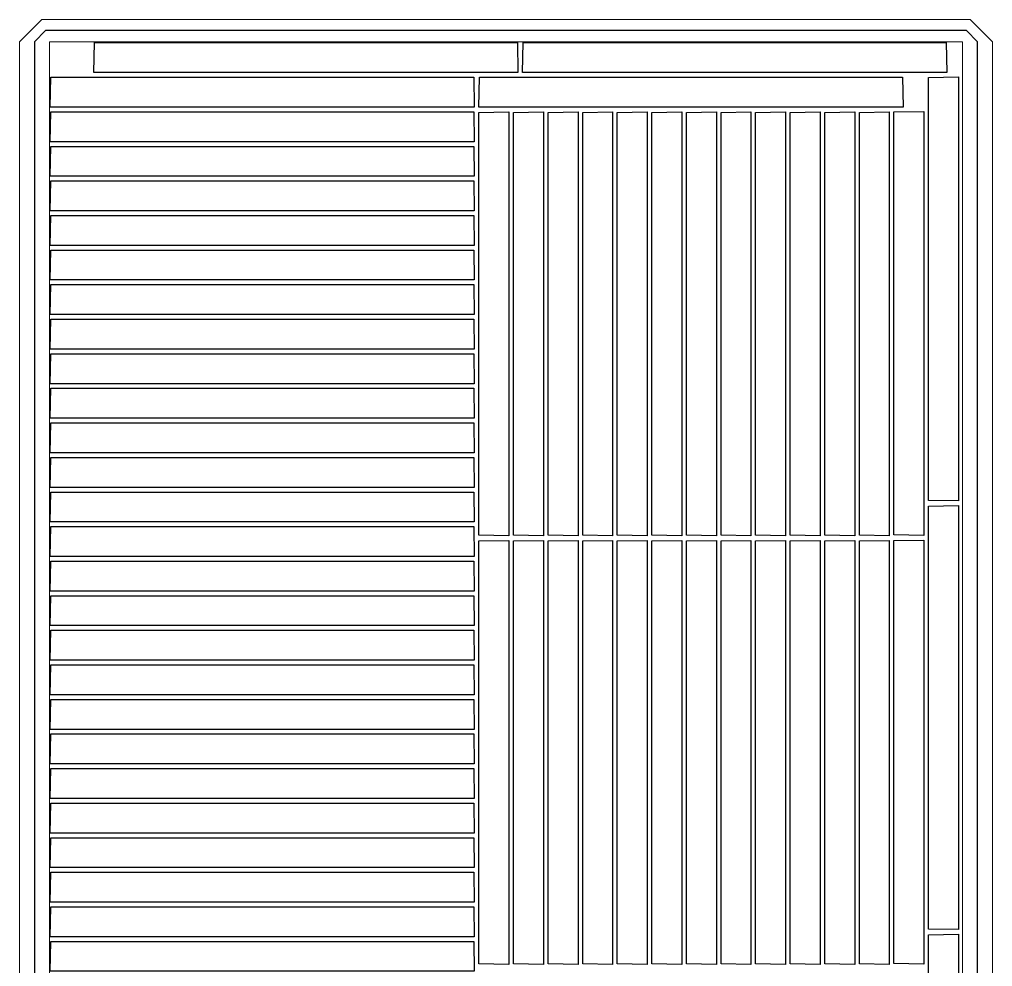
# Model space of a CAD drawing. Header units: millimetres. Extents: x -10628 to 24720, y -21829 to 4032.
# Drawn here: x 10849 to 12149, y -12515 to -11249 of the extents above; entities that cross this region are included whole.
import ezdxf
from ezdxf.enums import TextEntityAlignment as Align
from ezdxf.lldxf.tags import DXFTag

# ---------------------------------------------------------------- set-up
doc = ezdxf.new("R2010")
doc.units = ezdxf.units.MM
doc.layers.add('layer khung van cnc', color=7, linetype='Continuous', lineweight=25, true_color=0xfbf59b)
doc.layers.add('layer mau', color=7, linetype='Continuous')
doc.styles.add('Text Dim', font='arial.ttf')
tags = doc.linetypes.add('KVVIENMAY', pattern='A,46.311228,-10.280676,["KV VIỀN MÁY",Text Dim,S=10.028098,R=0,X=0,Y=-4.346144],-100.988212', length=157.580116).pattern_tags.tags
tags[6] = DXFTag(74, 10)

# ---------------------------------------------------------------- blocks, each defined once
blk = doc.blocks.new('khung van cnc')
at = {"lineweight": 5}
blk.add_lwpolyline([(-193, -99.4), (-193, 2370.6), (-223, 2400.6), (-1463, 2400.6), (-1493, 2370.6), (-1493, -99.4)], close=True, dxfattribs=at)
at = {"color": 1, "linetype": 'KVVIENMAY'}
blk.add_lwpolyline([(-511.9, -84.4), (-213, -84.4), (-213, 2370.6), (-228, 2385.6), (-1458, 2385.6), (-1473, 2370.6), (-1473, -84.4), (-1172.8, -84.4)], dxfattribs=at)
at = {"lineweight": 5}
blk.add_lwpolyline([(-513.5, -69.4), (-233, -69.4), (-233, 2370.6), (-1453, 2370.6), (-1453, -69.4), (-1173, -69.4)], dxfattribs=at)
at = {"layer": 'layer mau'}
for tag, p in [('ÁGF', (-518, -155.9)), ('TENFILE', (-518, -268.9)), ('TENFILE', (-518, -381.8)), ('TENFILE', (-518, -494.8))]:
    blk.add_attdef(tag, text='', height=30, dxfattribs=at).set_placement(p, align=Align.MIDDLE_CENTER)

msp = doc.modelspace()

# ---------------------------------------------------------------- linework, layer by layer
for points in [[(11514.973, -11320.183), (10948.289, -11320.168), (10949.046, -11280.183), (11514.217, -11280.183)], [(12087.867, -11320.183), (11521.183, -11320.168), (11521.94, -11280.183), (12087.111, -11280.183)], [(11456.695, -11366.381), (10890.011, -11366.381), (10890.767, -11326.396), (11455.939, -11326.381)], [(12029.589, -11366.381), (11462.906, -11366.381), (11463.662, -11326.396), (12028.833, -11326.381)], [(12103.498, -11326.094), (12103.498, -11892.777), (12063.513, -11892.021), (12063.498, -11326.85)], [(11456.695, -11412.581), (10890.011, -11412.581), (10890.767, -11372.596), (11455.939, -11372.581)], [(11502.899, -11372.587), (11502.899, -11939.27), (11462.914, -11938.514), (11462.899, -11373.343)], [(11549.099, -11372.587), (11549.099, -11939.27), (11509.114, -11938.514), (11509.099, -11373.343)], [(11595.299, -11372.587), (11595.299, -11939.27), (11555.314, -11938.514), (11555.299, -11373.343)], [(11641.499, -11372.587), (11641.499, -11939.27), (11601.514, -11938.514), (11601.499, -11373.343)], [(11687.699, -11372.587), (11687.699, -11939.27), (11647.714, -11938.514), (11647.699, -11373.343)], [(11733.899, -11372.587), (11733.899, -11939.27), (11693.914, -11938.514), (11693.899, -11373.343)], [(11780.099, -11372.587), (11780.099, -11939.27), (11740.114, -11938.514), (11740.099, -11373.343)], [(11826.299, -11372.587), (11826.299, -11939.27), (11786.314, -11938.514), (11786.299, -11373.343)], [(11872.499, -11372.587), (11872.499, -11939.27), (11832.514, -11938.514), (11832.499, -11373.343)], [(11918.699, -11372.587), (11918.699, -11939.27), (11878.714, -11938.514), (11878.699, -11373.343)], [(11964.899, -11372.587), (11964.899, -11939.27), (11924.914, -11938.514), (11924.899, -11373.343)], [(12011.099, -11372.587), (12011.099, -11939.27), (11971.114, -11938.514), (11971.099, -11373.343)], [(12057.299, -11372.064), (12057.299, -11938.747), (12017.314, -11937.991), (12017.299, -11372.82)], [(11456.695, -11458.781), (10890.011, -11458.781), (10890.767, -11418.796), (11455.939, -11418.781)], [(11456.695, -11504.981), (10890.011, -11504.981), (10890.767, -11464.996), (11455.939, -11464.981)], [(11456.695, -11551.181), (10890.011, -11551.181), (10890.767, -11511.196), (11455.939, -11511.181)], [(11456.695, -11597.381), (10890.011, -11597.381), (10890.767, -11557.396), (11455.939, -11557.381)], [(11456.695, -11643.581), (10890.011, -11643.581), (10890.767, -11603.596), (11455.939, -11603.581)], [(11456.695, -11689.781), (10890.011, -11689.781), (10890.767, -11649.796), (11455.939, -11649.781)], [(11456.695, -11735.981), (10890.011, -11735.981), (10890.767, -11695.996), (11455.939, -11695.981)], [(11456.695, -11782.181), (10890.011, -11782.181), (10890.767, -11742.196), (11455.939, -11742.181)], [(11456.695, -11828.381), (10890.011, -11828.381), (10890.767, -11788.396), (11455.939, -11788.381)], [(11456.695, -11874.581), (10890.011, -11874.581), (10890.767, -11834.596), (11455.939, -11834.581)], [(11456.695, -11920.781), (10890.011, -11920.781), (10890.767, -11880.796), (11455.939, -11880.781)], [(12103.499, -11898.988), (12103.499, -12465.672), (12063.514, -12464.915), (12063.499, -11899.744)], [(11456.695, -11966.981), (10890.011, -11966.981), (10890.767, -11926.996), (11455.939, -11926.981)], [(11502.9, -11945.481), (11502.9, -12512.165), (11462.914, -12511.408), (11462.9, -11946.237)], [(11549.1, -11945.481), (11549.1, -12512.165), (11509.114, -12511.408), (11509.1, -11946.237)], [(11595.3, -11945.481), (11595.3, -12512.165), (11555.314, -12511.408), (11555.3, -11946.237)], [(11641.5, -11945.481), (11641.5, -12512.165), (11601.514, -12511.408), (11601.5, -11946.237)], [(11687.7, -11945.481), (11687.7, -12512.165), (11647.714, -12511.408), (11647.7, -11946.237)], [(11733.9, -11945.481), (11733.9, -12512.165), (11693.914, -12511.408), (11693.9, -11946.237)], [(11780.1, -11945.481), (11780.1, -12512.165), (11740.114, -12511.408), (11740.1, -11946.237)], [(11826.3, -11945.481), (11826.3, -12512.165), (11786.314, -12511.408), (11786.3, -11946.237)], [(11872.5, -11945.481), (11872.5, -12512.165), (11832.514, -12511.408), (11832.5, -11946.237)], [(11918.7, -11945.481), (11918.7, -12512.165), (11878.714, -12511.408), (11878.7, -11946.237)], [(11964.9, -11945.481), (11964.9, -12512.165), (11924.914, -12511.408), (11924.9, -11946.237)], [(12011.1, -11945.481), (12011.1, -12512.165), (11971.114, -12511.408), (11971.1, -11946.237)], [(12057.3, -11944.958), (12057.3, -12511.642), (12017.314, -12510.886), (12017.3, -11945.714)], [(11456.695, -12013.181), (10890.011, -12013.181), (10890.767, -11973.196), (11455.939, -11973.181)], [(11456.695, -12059.381), (10890.011, -12059.381), (10890.767, -12019.396), (11455.939, -12019.381)], [(11456.695, -12105.581), (10890.011, -12105.581), (10890.767, -12065.596), (11455.939, -12065.581)], [(11456.695, -12151.781), (10890.011, -12151.781), (10890.767, -12111.796), (11455.939, -12111.781)], [(11456.695, -12197.981), (10890.011, -12197.981), (10890.767, -12157.996), (11455.939, -12157.981)], [(11456.695, -12244.181), (10890.011, -12244.181), (10890.767, -12204.196), (11455.939, -12204.181)], [(11456.695, -12290.381), (10890.011, -12290.381), (10890.767, -12250.396), (11455.939, -12250.381)], [(11456.695, -12336.581), (10890.011, -12336.581), (10890.767, -12296.596), (11455.939, -12296.581)], [(11456.695, -12382.781), (10890.011, -12382.781), (10890.767, -12342.796), (11455.939, -12342.781)], [(11456.695, -12428.981), (10890.011, -12428.981), (10890.767, -12388.996), (11455.939, -12388.981)], [(11456.695, -12475.181), (10890.011, -12475.181), (10890.767, -12435.196), (11455.939, -12435.181)], [(12103.5, -12471.882), (12103.5, -13038.566), (12063.514, -13037.81), (12063.5, -12472.639)], [(11456.695, -12521.381), (10890.011, -12521.381), (10890.767, -12481.396), (11455.939, -12481.381)]]:
    msp.add_lwpolyline(points, close=True)

# ---------------------------------------------------------------- block references
at = {"layer": 'layer khung van cnc'}
msp.add_blockref('khung van cnc', (12342.01, -13649.743), dxfattribs=at)

doc.saveas('drawing.dxf')
